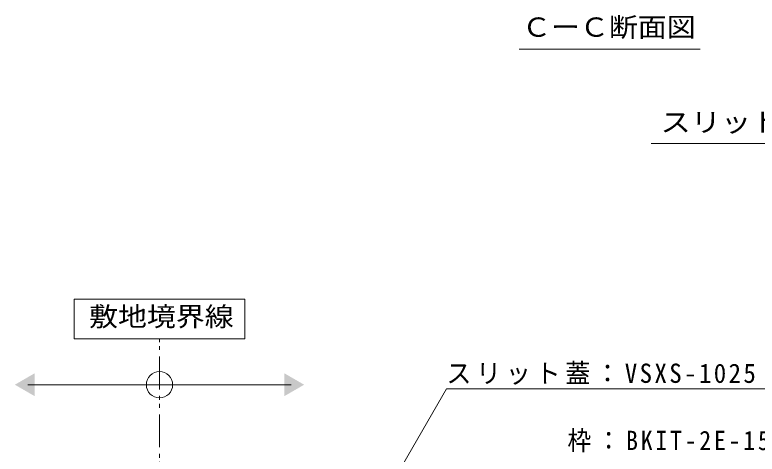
# Model space of a CAD drawing. Units: millimetres at full size, sheet at 1:5, with parts at other scales. Extents: x -1763 to 1942, y -1329 to 1372.
# Drawn here: x 628 to 1193, y -314 to 20 of the extents above; entities that cross this region are included whole.
import ezdxf
from ezdxf.enums import TextEntityAlignment as Align

# ---------------------------------------------------------------- set-up
doc = ezdxf.new("R2010")
doc.units = ezdxf.units.MM
doc.header["$LTSCALE"] = 5
doc.linetypes.add('DOUBLE_CHAIN1', pattern=[8.8, 5, -1, 0.6, -0.6, 0.6, -1])
doc.layers.add('4-5_0055_アルミ建具_', color=7, linetype='Continuous', lineweight=9)
doc.layers.add('D-5_0242_', color=4, linetype='Continuous', lineweight=9)
doc.styles.add('ＭＳ ゴシック', font='')
doc.styles.get('ＭＳ ゴシック').set_extended_font_data('MS Gothic')

msp = doc.modelspace()

# ---------------------------------------------------------------- linework, layer by layer
at = {"layer": '4-5_0055_アルミ建具_', "color": 2, "linetype": 'DOUBLE_CHAIN1'}
msp.add_line((738.417, -484.969), (738.417, -226.427), dxfattribs=at)
at = {"layer": '4-5_0055_アルミ建具_'}
msp.add_line((638.417, -261.405), (838.417, -261.405), dxfattribs=at)
msp.add_lwpolyline([(673.417, -226.427), (803.417, -226.427), (803.417, -196.427), (673.417, -196.427)], close=True, dxfattribs=at)
msp.add_lwpolyline([(829.317, -484.969), (956.595, -264.517), (1260.032, -264.517)], dxfattribs=at)
msp.add_circle((738.417, -261.405), 10, dxfattribs=at)
for points in [[(643.417, -252.744), (643.417, -270.065), (628.417, -261.405)], [(833.417, -252.744), (833.417, -270.065), (848.417, -261.405)]]:
    msp.add_solid(points, dxfattribs=at)
at = {"layer": 'D-5_0242_', "color": 7}
for p, q in [((1011.985, -6.315), (1149.5, -6.315)), ((1455.659, -77.921), (1112.18, -77.921))]:
    msp.add_line(p, q, dxfattribs=at)

# ---------------------------------------------------------------- texts
at = {"layer": '4-5_0055_アルミ建具_', "color": 2, "style": 'ＭＳ ゴシック', "width": 1.1}
msp.add_text('敷地境界線', height=14.66, dxfattribs=at).set_placement((684.839, -221.327), align=Align.BOTTOM_LEFT)
at = {"layer": '4-5_0055_アルミ建具_', "color": 2, "char_height": 14.66, "attachment_point": 7, "style": 'ＭＳ ゴシック'}
for s, insert in [('\\T1.19;\\W0.95;スリット蓋：VSXS-1025\u3000P=9', (956.595, -261.517)), ('\\T1.24;\\W0.9;枠：BKIT-2E-1525', (1048.659, -312.707))]:
    msp.add_mtext(s, dxfattribs=dict(at, insert=insert))
at = {"layer": 'D-5_0242_', "color": 2, "style": 'ＭＳ ゴシック'}
for s, width, p in [('ＣーＣ断面図', 1.1, (1014.148, -1.199)), ('スリット蓋\u3000詳細図\u3000Ｓ＝１：２', 1.15, (1119.409, -73.531))]:
    msp.add_text(s, height=14.66, dxfattribs=dict(at, width=width)).set_placement(p, align=Align.BOTTOM_LEFT)

doc.saveas('drawing.dxf')
